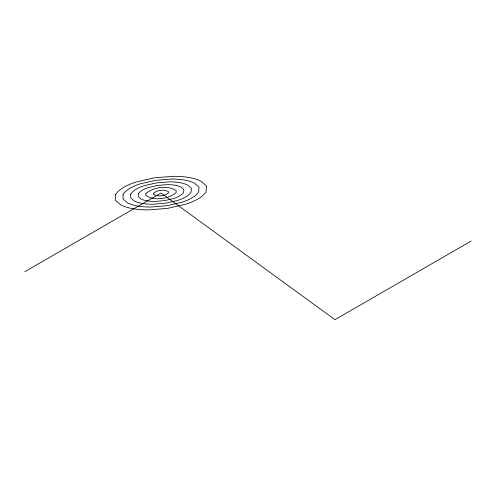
<?xml version="1.0" encoding="UTF-8"?>
<svg xmlns="http://www.w3.org/2000/svg" width="496" height="496" viewBox="0 0 496 496"><rect width="100%" height="100%" fill="white"/><g stroke="black" fill="none" stroke-linecap="round" stroke-linejoin="round"><path stroke-width="0.74" d="M24.8 271.696L161.033 193.043L334.967 319.678L471.2 241.025M115.351 194.823L115.345 200.155L120.764 205.003A34.435 19.877 0 0 0 133.684 208.835A53.928 31.136 0 0 0 149.098 209.882L167.983 208.295L185.709 204.222A53.928 31.136 0 0 0 198.152 198.859A34.435 19.877 0 0 0 206.02 191.816L206.516 186.05L201.091 181.201A34.435 19.877 0 0 0 188.176 177.37A53.928 31.136 0 0 0 172.757 176.322L153.878 177.909L136.152 181.982A53.928 31.136 0 0 0 123.709 187.345A36.561 21.111 0 0 0 115.351 194.823M123.051 194.475L123.045 198.921L127.565 202.963A28.694 16.566 0 0 0 138.328 206.15A44.938 25.947 0 0 0 151.175 207.024L166.91 205.704L181.685 202.306A44.938 25.947 0 0 0 192.051 197.842A28.694 16.566 0 0 0 198.611 191.971L199.02 187.166L194.506 183.123A28.694 16.566 0 0 0 183.737 179.93A44.938 25.947 0 0 0 170.891 179.056L155.155 180.377L140.387 183.78A44.938 25.947 0 0 0 130.02 188.244A30.467 17.589 0 0 0 123.051 194.475M130.646 194.19L130.646 197.743L134.261 200.979A22.959 13.256 0 0 0 142.867 203.527A35.954 20.758 0 0 0 153.146 204.228L165.738 203.174L177.549 200.452A35.954 20.758 0 0 0 185.845 196.881A22.959 13.256 0 0 0 191.096 192.181L191.425 188.337L187.81 185.107A22.959 13.256 0 0 0 179.199 182.553A35.954 20.758 0 0 0 168.919 181.852L156.333 182.912L144.516 185.628A35.954 20.758 0 0 0 136.22 189.205A24.372 14.074 0 0 0 130.646 194.19M138.248 193.905L138.241 196.565L140.951 198.995A17.217 9.939 0 0 0 147.411 200.905A26.964 15.568 0 0 0 155.118 201.432L164.56 200.638L173.42 198.598A26.964 15.568 0 0 0 179.645 195.92A17.217 9.939 0 0 0 183.582 192.398L183.824 189.515L181.114 187.091A17.217 9.939 0 0 0 174.66 185.175A26.964 15.568 0 0 0 166.947 184.655L157.511 185.442L148.645 187.482A26.964 15.568 0 0 0 142.426 190.16A18.284 10.552 0 0 0 138.248 193.905M145.843 193.614L145.836 195.393C153.872 201.209 168.783 198.995 176.068 192.615L176.229 190.693C168.138 184.853 153.109 187.085 145.843 193.614M153.438 193.328L153.438 194.215C157.74 197.11 164.641 196.081 168.547 192.826L168.634 191.865C164.3 188.964 157.344 189.999 153.438 193.328"/></g></svg>
